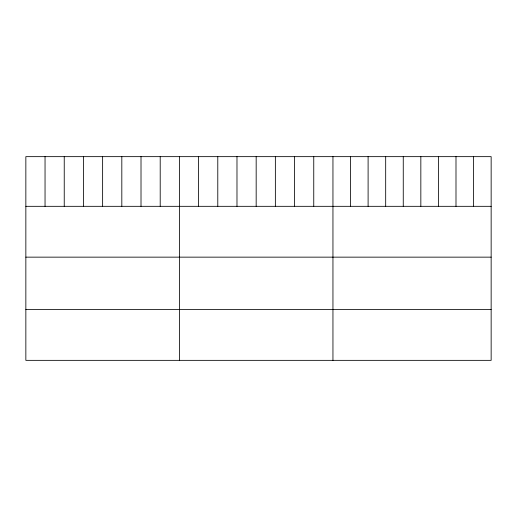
<?xml version="1.0" encoding="UTF-8"?>
<svg xmlns="http://www.w3.org/2000/svg" width="517" height="517" viewBox="0 0 517 517"><rect width="100%" height="100%" fill="white"/><g stroke="black" fill="none" stroke-linecap="round" stroke-linejoin="round"><path stroke-width="0.78" d="M491.15 206.322L491.15 360.349L25.85 360.349L25.85 156.651L491.15 156.651L491.15 206.322L25.85 206.322M25.85 257.149L491.15 257.149M25.85 309.521L491.15 309.521M473.572 156.651L473.572 206.322M455.994 156.651L455.994 206.322M438.416 156.651L438.416 206.322M420.838 156.651L420.838 206.322M403.26 156.651L403.26 206.322M385.682 156.651L385.682 206.322M368.104 156.651L368.104 206.322M350.526 156.651L350.526 206.322M332.948 156.651L332.948 360.349M313.754 156.651L313.754 206.322M294.561 156.651L294.561 206.322M275.367 156.651L275.367 206.322M256.173 156.651L256.173 206.322M236.98 156.651L236.98 206.322M217.786 156.651L217.786 206.322M198.593 156.651L198.593 206.322M179.399 156.651L179.399 360.349M160.205 156.651L160.205 206.322M141.012 156.651L141.012 206.322M121.818 156.651L121.818 206.322M102.625 156.651L102.625 206.322M83.431 156.651L83.431 206.322M64.237 156.651L64.237 206.322M45.044 156.651L45.044 206.322"/></g></svg>
